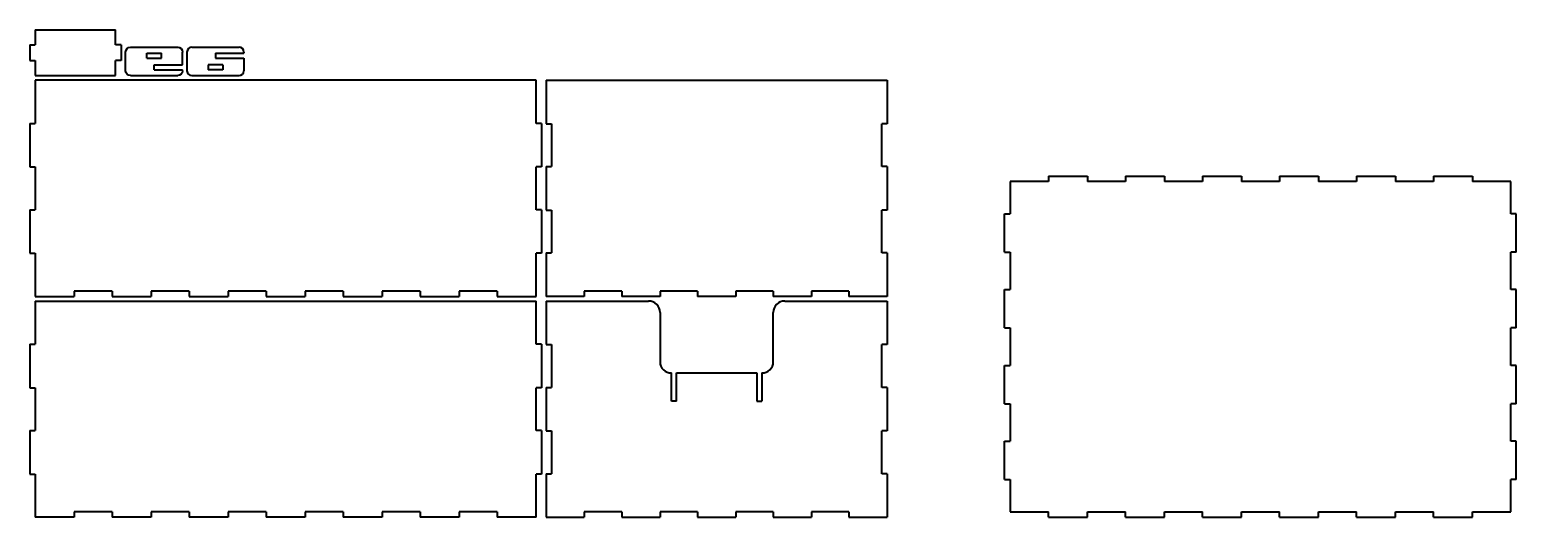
# Model space of a CAD drawing. Header units: inches. Extents: x 1.4 to 34.1, y 0.1 to 10.8.
import ezdxf

# ---------------------------------------------------------------- set-up
doc = ezdxf.new("R2010")
doc.units = ezdxf.units.IN
doc.header["$LTSCALE"] = 0.5
doc.header["$MEASUREMENT"] = 0
doc.layers.add('Visible', color=7, linetype='Continuous', lineweight=40)

msp = doc.modelspace()

# ---------------------------------------------------------------- linework, layer by layer
at = {"layer": 'Visible'}
for p, q in [((1.488, 10.826), (1.488, 10.493)), ((1.488, 10.826), (3.258, 10.826)), ((3.258, 10.493), (3.258, 10.826)), ((1.368, 10.493), (1.488, 10.493)), ((1.368, 10.493), (1.368, 10.15)), ((3.378, 10.493), (3.258, 10.493)), ((3.378, 10.493), (3.378, 10.15)), ((1.368, 10.15), (1.488, 10.15)), ((1.488, 10.15), (1.488, 9.816)), ((3.378, 10.15), (3.258, 10.15)), ((3.258, 9.816), (3.258, 10.15)), ((3.478, 9.921), (3.478, 10.336)), ((3.583, 10.441), (4.623, 10.441)), ((3.941, 10.311), (4.264, 10.311)), ((3.941, 10.201), (3.941, 10.311)), ((3.941, 10.201), (4.264, 10.201)), ((4.264, 10.201), (4.264, 10.311)), ((4.728, 10.056), (4.728, 10.336)), ((4.828, 10.336), (4.828, 9.921)), ((4.933, 10.441), (5.973, 10.441)), ((5.458, 10.311), (5.458, 10.201)), ((5.458, 10.311), (6.078, 10.311)), ((5.458, 10.201), (6.078, 10.201)), ((6.078, 10.336), (6.078, 10.311)), ((6.078, 10.201), (6.078, 9.921)), ((1.488, 9.816), (3.258, 9.816)), ((3.583, 9.816), (4.623, 9.816)), ((4.108, 9.946), (4.108, 10.056)), ((4.108, 10.056), (4.728, 10.056)), ((4.108, 9.946), (4.728, 9.946)), ((4.728, 9.921), (4.728, 9.946)), ((4.933, 9.816), (5.973, 9.816)), ((5.291, 10.056), (5.291, 9.946)), ((5.614, 10.056), (5.291, 10.056)), ((5.614, 9.946), (5.291, 9.946)), ((5.614, 10.056), (5.614, 9.946)), ((1.488, 9.716), (1.488, 8.766)), ((12.508, 9.716), (1.488, 9.716)), ((12.508, 8.766), (12.508, 9.716)), ((12.728, 9.716), (12.728, 8.756)), ((12.728, 9.716), (20.238, 9.716)), ((20.238, 9.716), (20.238, 8.756)), ((1.368, 8.766), (1.368, 7.806)), ((1.368, 8.766), (1.488, 8.766)), ((12.628, 8.766), (12.508, 8.766)), ((12.628, 8.766), (12.628, 7.806)), ((12.728, 8.756), (12.848, 8.756)), ((12.848, 8.756), (12.848, 7.816)), ((20.238, 8.756), (20.118, 8.756)), ((20.118, 7.816), (20.118, 8.756)), ((1.368, 7.806), (1.488, 7.806)), ((1.488, 7.806), (1.488, 6.866)), ((12.628, 7.806), (12.508, 7.806)), ((12.508, 6.866), (12.508, 7.806)), ((12.728, 7.816), (12.728, 6.856)), ((12.728, 7.816), (12.848, 7.816)), ((20.238, 7.816), (20.118, 7.816)), ((20.238, 7.816), (20.238, 6.856)), ((23.785, 7.606), (23.785, 7.486)), ((23.785, 7.606), (24.642, 7.606)), ((24.642, 7.606), (24.642, 7.486)), ((25.479, 7.606), (25.479, 7.486)), ((25.479, 7.606), (26.335, 7.606)), ((26.335, 7.606), (26.335, 7.486)), ((27.172, 7.606), (27.172, 7.486)), ((27.172, 7.606), (28.029, 7.606)), ((28.029, 7.606), (28.029, 7.486)), ((28.866, 7.606), (28.866, 7.486)), ((28.866, 7.606), (29.723, 7.606)), ((29.723, 7.606), (29.723, 7.486)), ((30.56, 7.606), (30.56, 7.486)), ((30.56, 7.606), (31.417, 7.606)), ((31.417, 7.606), (31.417, 7.486)), ((32.254, 7.606), (32.254, 7.486)), ((32.254, 7.606), (33.111, 7.606)), ((33.111, 7.606), (33.111, 7.486)), ((22.938, 7.486), (22.938, 6.773)), ((23.785, 7.486), (22.938, 7.486)), ((25.479, 7.486), (24.642, 7.486)), ((27.172, 7.486), (26.335, 7.486)), ((28.866, 7.486), (28.029, 7.486)), ((30.56, 7.486), (29.723, 7.486)), ((32.254, 7.486), (31.417, 7.486)), ((33.958, 7.486), (33.111, 7.486)), ((33.958, 6.773), (33.958, 7.486)), ((1.368, 6.866), (1.368, 5.906)), ((1.368, 6.866), (1.488, 6.866)), ((12.628, 6.866), (12.508, 6.866)), ((12.628, 6.866), (12.628, 5.906)), ((12.728, 6.856), (12.848, 6.856)), ((12.848, 6.856), (12.848, 5.916)), ((20.238, 6.856), (20.118, 6.856)), ((20.118, 5.916), (20.118, 6.856)), ((22.818, 5.93), (22.818, 6.773)), ((22.818, 6.773), (22.938, 6.773)), ((34.078, 6.773), (33.958, 6.773)), ((34.078, 5.93), (34.078, 6.773)), ((1.368, 5.906), (1.488, 5.906)), ((1.488, 5.906), (1.488, 4.956)), ((12.628, 5.906), (12.508, 5.906)), ((12.508, 4.956), (12.508, 5.906)), ((12.728, 5.916), (12.728, 4.956)), ((12.728, 5.916), (12.848, 5.916)), ((20.238, 5.916), (20.118, 5.916)), ((20.238, 5.916), (20.238, 4.956)), ((22.818, 5.93), (22.938, 5.93)), ((22.938, 5.93), (22.938, 5.106)), ((34.078, 5.93), (33.958, 5.93)), ((33.958, 5.106), (33.958, 5.93)), ((1.488, 4.956), (2.345, 4.956)), ((3.182, 5.076), (2.345, 5.076)), ((2.345, 5.076), (2.345, 4.956)), ((3.182, 5.076), (3.182, 4.956)), ((3.182, 4.956), (4.039, 4.956)), ((4.875, 5.076), (4.039, 5.076)), ((4.039, 5.076), (4.039, 4.956)), ((4.875, 5.076), (4.875, 4.956)), ((4.875, 4.956), (5.732, 4.956)), ((6.569, 5.076), (5.732, 5.076)), ((5.732, 5.076), (5.732, 4.956)), ((6.569, 5.076), (6.569, 4.956)), ((6.569, 4.956), (7.426, 4.956)), ((8.263, 5.076), (7.426, 5.076)), ((7.426, 5.076), (7.426, 4.956)), ((8.263, 5.076), (8.263, 4.956)), ((8.263, 4.956), (9.12, 4.956)), ((9.12, 5.076), (9.12, 4.956)), ((9.957, 5.076), (9.12, 5.076)), ((9.957, 5.076), (9.957, 4.956)), ((9.957, 4.956), (10.814, 4.956)), ((11.651, 5.076), (10.814, 5.076)), ((10.814, 5.076), (10.814, 4.956)), ((11.651, 5.076), (11.651, 4.956)), ((11.651, 4.956), (12.508, 4.956)), ((13.571, 4.956), (12.728, 4.956)), ((14.394, 5.076), (13.571, 5.076)), ((13.571, 5.076), (13.571, 4.956)), ((14.394, 5.076), (14.394, 4.956)), ((15.238, 4.956), (14.394, 4.956)), ((16.061, 5.076), (15.238, 5.076)), ((15.238, 5.076), (15.238, 4.956)), ((16.061, 5.076), (16.061, 4.956)), ((16.904, 4.956), (16.061, 4.956)), ((17.728, 5.076), (16.904, 5.076)), ((16.904, 5.076), (16.904, 4.956)), ((17.728, 5.076), (17.728, 4.956)), ((18.571, 4.956), (17.728, 4.956)), ((19.394, 5.076), (18.571, 5.076)), ((18.571, 5.076), (18.571, 4.956)), ((19.394, 5.076), (19.394, 4.956)), ((20.238, 4.956), (19.394, 4.956)), ((22.818, 4.263), (22.818, 5.106)), ((22.818, 5.106), (22.938, 5.106)), ((34.078, 5.106), (33.958, 5.106)), ((34.078, 4.263), (34.078, 5.106)), ((1.488, 4.856), (1.488, 3.906)), ((1.488, 4.856), (12.508, 4.856)), ((12.508, 3.906), (12.508, 4.856)), ((12.728, 4.856), (12.728, 3.896)), ((12.728, 4.856), (14.983, 4.856)), ((15.238, 4.601), (15.238, 3.518)), ((17.728, 3.518), (17.728, 4.601)), ((17.983, 4.856), (20.238, 4.856)), ((20.238, 4.856), (20.238, 3.896)), ((22.818, 4.263), (22.938, 4.263)), ((22.938, 4.263), (22.938, 3.44)), ((34.078, 4.263), (33.958, 4.263)), ((33.958, 3.44), (33.958, 4.263)), ((1.368, 3.906), (1.368, 2.946)), ((1.368, 3.906), (1.488, 3.906)), ((12.628, 3.906), (12.508, 3.906)), ((12.628, 3.906), (12.628, 2.946)), ((12.728, 3.896), (12.848, 3.896)), ((12.848, 3.896), (12.848, 2.956)), ((20.238, 3.896), (20.118, 3.896)), ((20.118, 2.956), (20.118, 3.896)), ((15.488, 2.653), (15.488, 3.273)), ((15.598, 2.653), (15.598, 3.273)), ((15.598, 3.273), (17.368, 3.273)), ((17.368, 3.273), (17.368, 2.653)), ((17.478, 3.273), (17.478, 2.653)), ((22.818, 2.596), (22.818, 3.44)), ((22.818, 3.44), (22.938, 3.44)), ((34.078, 3.44), (33.958, 3.44)), ((34.078, 2.596), (34.078, 3.44)), ((1.368, 2.946), (1.488, 2.946)), ((1.488, 2.946), (1.488, 2.006)), ((12.628, 2.946), (12.508, 2.946)), ((12.508, 2.006), (12.508, 2.946)), ((12.728, 2.956), (12.848, 2.956)), ((12.728, 2.956), (12.728, 1.996)), ((20.238, 2.956), (20.118, 2.956)), ((20.238, 2.956), (20.238, 1.996)), ((15.598, 2.653), (15.488, 2.653)), ((17.368, 2.653), (17.478, 2.653)), ((22.818, 2.596), (22.938, 2.596)), ((22.938, 2.596), (22.938, 1.773)), ((34.078, 2.596), (33.958, 2.596)), ((33.958, 1.773), (33.958, 2.596)), ((1.368, 2.006), (1.368, 1.046)), ((1.368, 2.006), (1.488, 2.006)), ((12.628, 2.006), (12.508, 2.006)), ((12.628, 2.006), (12.628, 1.046)), ((12.728, 1.996), (12.848, 1.996)), ((12.848, 1.996), (12.848, 1.056)), ((20.238, 1.996), (20.118, 1.996)), ((20.118, 1.056), (20.118, 1.996)), ((22.818, 0.93), (22.818, 1.773)), ((22.818, 1.773), (22.938, 1.773)), ((34.078, 1.773), (33.958, 1.773)), ((34.078, 0.93), (34.078, 1.773)), ((1.368, 1.046), (1.488, 1.046)), ((1.488, 1.046), (1.488, 0.096)), ((12.628, 1.046), (12.508, 1.046)), ((12.508, 0.096), (12.508, 1.046)), ((12.728, 1.056), (12.848, 1.056)), ((12.728, 1.056), (12.728, 0.096)), ((20.238, 1.056), (20.118, 1.056)), ((20.238, 1.056), (20.238, 0.096)), ((22.818, 0.93), (22.938, 0.93)), ((22.938, 0.93), (22.938, 0.216)), ((34.078, 0.93), (33.958, 0.93)), ((33.958, 0.216), (33.958, 0.93)), ((2.345, 0.096), (1.488, 0.096)), ((3.182, 0.216), (2.345, 0.216)), ((2.345, 0.216), (2.345, 0.096)), ((3.182, 0.216), (3.182, 0.096)), ((4.039, 0.096), (3.182, 0.096)), ((4.875, 0.216), (4.039, 0.216)), ((4.039, 0.216), (4.039, 0.096)), ((4.875, 0.216), (4.875, 0.096)), ((5.732, 0.096), (4.875, 0.096)), ((6.569, 0.216), (5.732, 0.216)), ((5.732, 0.216), (5.732, 0.096)), ((6.569, 0.216), (6.569, 0.096)), ((7.426, 0.096), (6.569, 0.096)), ((8.263, 0.216), (7.426, 0.216)), ((7.426, 0.216), (7.426, 0.096)), ((8.263, 0.216), (8.263, 0.096)), ((9.12, 0.096), (8.263, 0.096)), ((9.957, 0.216), (9.12, 0.216)), ((9.12, 0.216), (9.12, 0.096)), ((9.957, 0.216), (9.957, 0.096)), ((10.814, 0.096), (9.957, 0.096)), ((11.651, 0.216), (10.814, 0.216)), ((10.814, 0.216), (10.814, 0.096)), ((11.651, 0.216), (11.651, 0.096)), ((12.508, 0.096), (11.651, 0.096)), ((12.728, 0.096), (13.571, 0.096)), ((14.394, 0.216), (13.571, 0.216)), ((13.571, 0.216), (13.571, 0.096)), ((14.394, 0.216), (14.394, 0.096)), ((14.394, 0.096), (15.238, 0.096)), ((16.061, 0.216), (15.238, 0.216)), ((15.238, 0.216), (15.238, 0.096)), ((16.061, 0.216), (16.061, 0.096)), ((16.061, 0.096), (16.904, 0.096)), ((17.728, 0.216), (16.904, 0.216)), ((16.904, 0.216), (16.904, 0.096)), ((17.728, 0.216), (17.728, 0.096)), ((17.728, 0.096), (18.571, 0.096)), ((19.394, 0.216), (18.571, 0.216)), ((18.571, 0.216), (18.571, 0.096)), ((19.394, 0.216), (19.394, 0.096)), ((19.394, 0.096), (20.238, 0.096)), ((22.938, 0.216), (23.785, 0.216)), ((23.785, 0.096), (23.785, 0.216)), ((23.785, 0.096), (24.642, 0.096)), ((24.642, 0.216), (25.479, 0.216)), ((24.642, 0.096), (24.642, 0.216)), ((25.479, 0.096), (25.479, 0.216)), ((25.479, 0.096), (26.335, 0.096)), ((26.335, 0.216), (27.172, 0.216)), ((26.335, 0.096), (26.335, 0.216)), ((27.172, 0.096), (27.172, 0.216)), ((27.172, 0.096), (28.029, 0.096)), ((28.029, 0.216), (28.866, 0.216)), ((28.029, 0.096), (28.029, 0.216)), ((28.866, 0.096), (28.866, 0.216)), ((28.866, 0.096), (29.723, 0.096)), ((29.723, 0.216), (30.56, 0.216)), ((29.723, 0.096), (29.723, 0.216)), ((30.56, 0.096), (30.56, 0.216)), ((30.56, 0.096), (31.417, 0.096)), ((31.417, 0.216), (32.254, 0.216)), ((31.417, 0.096), (31.417, 0.216)), ((32.254, 0.096), (32.254, 0.216)), ((32.254, 0.096), (33.111, 0.096)), ((33.111, 0.216), (33.958, 0.216)), ((33.111, 0.096), (33.111, 0.216))]:
    msp.add_line(p, q, dxfattribs=at)
at = {"layer": 'Visible', "extrusion": (0, 0, -1)}
for centre, start, end in [((-3.583, 10.336), 0, 90), ((-4.623, 10.336), 90, 180), ((-3.583, 9.921), 270, 0), ((-4.623, 9.921), 180, 270)]:
    msp.add_arc(centre, 0.105, start, end, dxfattribs=at)
at = {"layer": 'Visible'}
for centre, radius, start, end in [((4.933, 10.336), 0.105, 90, 180), ((5.973, 10.336), 0.105, 0, 90), ((4.933, 9.921), 0.105, 180, 270), ((5.973, 9.921), 0.105, 270, 0), ((14.983, 4.601), 0.255, 0, 90), ((17.983, 4.601), 0.255, 90, 180), ((15.483, 3.518), 0.245, 180, 271.1694), ((17.483, 3.518), 0.245, 268.8306, 0)]:
    msp.add_arc(centre, radius, start, end, dxfattribs=at)

doc.saveas('drawing.dxf')
